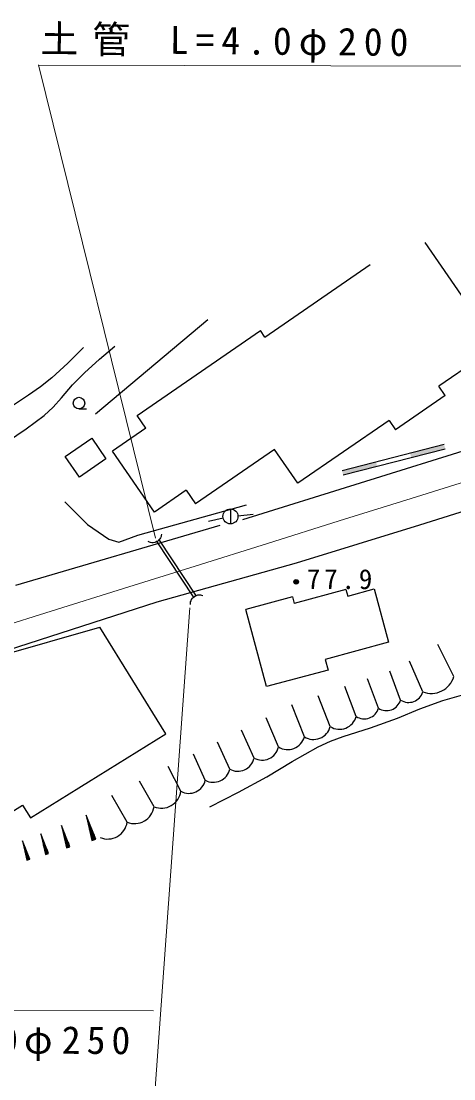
# Model space of a CAD drawing. Units: millimetres, scale not verified. Extents: x 40000 to 680000, y 20000 to 380000.
# Drawn here: x 481776 to 510431, y 245315 to 315355 of the extents above; entities that cross this region are included whole.
import ezdxf

# ---------------------------------------------------------------- set-up
doc = ezdxf.new("R2010")
doc.units = ezdxf.units.MM
doc.header["$LTSCALE"] = 1000
doc.linetypes.add('CHAIN', pattern=[18.5, 12, -1.5, 3.5, -1.5])
for name, color, linetype, lineweight in [('M-BGD', 7, 'Continuous', 25), ('M-BMK', 2, 'CHAIN', 13), ('M-STR-HTXT', 7, 'Continuous', 13)]:
    doc.layers.add(name, color=color, linetype=linetype, lineweight=lineweight)
doc.styles.add('ＭＳ ゴシック', font='')
doc.styles.get('ＭＳ ゴシック').set_extended_font_data('MS Gothic')

msp = doc.modelspace()

# ---------------------------------------------------------------- hatches: boundary and pattern name
at = {"layer": 'M-BGD'}
for points in [[(509864, 287023), (507612, 286443), (507537, 286734), (509789, 287314)], [(505359, 285863), (503107, 285284), (503032, 285574), (505284, 286154)]]:
    msp.add_hatch(color=256, dxfattribs=at).paths.add_polyline_path(points)

# ---------------------------------------------------------------- linework, layer by layer
for p, q in [((512499, 294922), (508524, 300693)), ((497921, 294433), (504883, 299230)), ((486691, 289356), (494138, 295589)), ((489452, 289250), (497617, 294874)), ((497921, 294433), (497617, 294874)), ((485900, 293735), (484875, 292716)), ((486960, 292971), (487985, 293826)), ((485972, 292075), (486960, 292971)), ((512128, 293042), (509429, 291183)), ((484875, 292716), (483807, 291739)), ((485186, 291269), (485972, 292075)), ((483807, 291739), (483055, 291137)), ((483055, 291137), (482258, 290577)), ((484440, 290418), (485186, 291269)), ((509860, 290558), (509429, 291183)), ((482258, 290577), (481145, 289837)), ((483887, 289800), (484440, 290418)), ((509860, 290558), (506574, 288295)), ((483301, 289234), (483887, 289800)), ((485607, 289680), (486104, 289680)), ((482103, 288350), (483301, 289234)), ((490033, 288407), (489452, 289250)), ((506144, 288919), (500096, 284753)), ((506144, 288919), (506574, 288295)), ((480868, 287514), (482103, 288350)), ((490033, 288407), (487822, 286884)), ((514205, 287878), (496426, 282333)), ((484702, 286522), (486449, 287732)), ((486449, 287732), (487395, 286366)), ((509789, 287314), (503032, 285574)), ((485648, 285156), (484702, 286522)), ((490600, 282851), (487822, 286884)), ((498551, 286996), (493323, 283395)), ((500096, 284753), (498551, 286996)), ((509864, 287023), (503107, 285284)), ((487395, 286366), (485648, 285156)), ((515733, 284377), (508161, 281986)), ((492701, 284298), (490600, 282851)), ((492701, 284298), (493323, 283395)), ((484659, 283524), (486170, 282013)), ((489494, 281308), (496697, 283323)), ((495637, 283059), (495637, 282064)), ((495151, 282447), (494177, 282218)), ((496135, 282608), (497131, 282701)), ((494927, 281959), (481395, 277987)), ((486170, 282013), (487580, 281056)), ((508161, 281986), (499985, 279462)), ((487580, 281056), (488235, 280854)), ((488235, 280854), (489494, 281308)), ((490274, 280853), (490195, 280894)), ((490715, 280866), (490619, 280834)), ((490707, 280950), (493210, 277176)), ((490822, 280927), (490715, 280866)), ((490903, 280996), (490822, 280927)), ((490873, 281061), (493377, 277286)), ((490966, 281067), (490903, 280996)), ((491010, 281147), (490966, 281067)), ((491043, 281226), (491010, 281147)), ((491056, 281303), (491043, 281226)), ((491064, 281391), (491056, 281303)), ((490347, 280831), (490274, 280853)), ((490434, 280815), (490347, 280831)), ((490519, 280812), (490434, 280815)), ((490619, 280834), (490519, 280812)), ((499985, 279462), (490753, 276872)), ((493381, 277329), (493478, 277362)), ((493478, 277362), (493563, 277368)), ((493563, 277368), (493651, 277361)), ((493651, 277361), (493726, 277347)), ((503287, 277719), (499857, 276794)), ((503287, 277719), (503403, 277286)), ((503403, 277286), (505145, 277756)), ((505145, 277756), (506097, 274223)), ((490753, 276872), (480849, 273684)), ((492995, 276817), (493001, 276895)), ((492997, 276729), (492995, 276817)), ((493001, 276895), (493025, 276977)), ((493025, 276977), (493060, 277061)), ((493060, 277061), (493115, 277138)), ((493115, 277138), (493189, 277216)), ((493189, 277216), (493288, 277287)), ((493288, 277287), (493381, 277329)), ((493726, 277347), (493808, 277314)), ((499739, 277233), (496654, 276401)), ((499739, 277233), (499857, 276794)), ((498033, 271286), (496654, 276401)), ((480130, 273260), (486979, 275227)), ((491362, 268162), (486979, 275227)), ((506097, 274223), (501908, 273094)), ((510431, 271952), (509380, 274087)), ((501908, 273094), (502099, 272383)), ((508377, 270941), (507502, 272980)), ((502099, 272383), (498033, 271286)), ((505436, 269855), (504715, 271805)), ((506906, 270398), (506197, 272318)), ((503965, 269311), (503213, 271286)), ((509707, 270361), (512528, 271187)), ((502248, 268638), (501448, 270676)), ((508188, 269807), (509707, 270361)), ((500531, 267964), (499704, 270072)), ((506690, 269197), (508188, 269807)), ((498814, 267290), (497995, 269225)), ((504907, 268566), (506690, 269197)), ((497200, 266556), (496359, 268406)), ((503103, 267992), (504907, 268566)), ((482390, 262596), (491362, 268162)), ((495586, 265823), (494773, 267613)), ((501448, 267311), (502263, 267679)), ((502263, 267679), (503103, 267992)), ((499727, 266340), (501448, 267311)), ((493973, 265089), (493186, 266820)), ((498038, 265318), (499727, 266340)), ((492359, 264356), (491523, 265988)), ((490577, 263334), (489606, 265028)), ((496164, 264291), (498038, 265318)), ((488794, 262313), (487788, 264069)), ((494273, 263324), (496164, 264291)), ((475504, 259482), (481871, 263433)), ((481871, 263433), (482390, 262596)), ((486719, 261186), (486084, 262768)), ((486084, 262768), (486468, 261107)), ((485009, 260688), (484449, 262084)), ((484449, 262084), (484787, 260618)), ((486585, 261175), (486134, 262610)), ((486217, 262231), (486552, 261164)), ((486282, 262251), (486617, 261185)), ((483595, 260241), (483073, 261545)), ((483073, 261545), (483388, 260176)), ((483485, 260232), (483114, 261414)), ((484890, 260678), (484493, 261945)), ((484567, 261610), (484862, 260669)), ((484624, 261628), (484919, 260687)), ((484840, 260662), (484651, 261267)), ((484948, 260696), (484758, 261301)), ((486528, 261157), (486313, 261842)), ((486392, 261462), (486491, 261145)), ((486649, 261195), (486434, 261880)), ((486583, 261521), (486682, 261205)), ((482354, 259856), (481869, 261066)), ((481869, 261066), (482162, 259796)), ((482251, 259847), (481907, 260945)), ((481971, 260655), (482227, 259840)), ((482020, 260671), (482276, 259855)), ((483182, 261102), (483458, 260224)), ((483236, 261119), (483511, 260241)), ((483438, 260218), (483261, 260782)), ((483538, 260249), (483361, 260813)), ((484721, 260931), (484808, 260652)), ((484787, 260618), (485009, 260688)), ((484889, 260984), (484976, 260705)), ((486468, 261107), (486719, 261186)), ((482208, 259834), (482044, 260358)), ((482104, 260067), (482180, 259825)), ((482301, 259863), (482137, 260387)), ((482162, 259796), (482354, 259856)), ((482250, 260113), (482326, 259871)), ((483326, 260469), (483408, 260208)), ((483388, 260176), (483595, 260241)), ((483483, 260518), (483565, 260257))]:
    msp.add_line(p, q, dxfattribs=at)
for centre, radius in [((485607, 290063), 382), ((495637, 282561), 498), ((499989, 278224), 150), ((499989, 278224), 131), ((499989, 278224), 112), ((499989, 278224), 93.8), ((499989, 278224), 75), ((499989, 278224), 56.3), ((499988, 278223), 37.5), ((499989, 278224), 18.8)]:
    msp.add_circle(centre, radius, dxfattribs=at)
for centre, radius, start, end in [((508936, 272398), 1560, 249.00323, 343.39697), ((505967, 270678), 980, 237.14838, 343.40857), ((507438, 271221), 980, 237.14838, 343.40857), ((504497, 270134), 980, 237.14838, 343.40857), ((502854, 269618), 1153, 238.29523, 344.55539), ((501137, 268945), 1153, 238.29523, 344.55539), ((499420, 268271), 1153, 238.29523, 344.55539), ((497732, 267528), 1108, 241.31384, 347.57407), ((496118, 266795), 1108, 241.31384, 347.57407), ((494504, 266061), 1108, 241.31384, 347.57407), ((492891, 265328), 1108, 241.31384, 347.57407), ((491067, 264544), 1305, 247.90601, 351.73416), ((489285, 263522), 1305, 247.90601, 351.73416), ((487503, 262500), 1305, 247.90601, 351.73416)]:
    msp.add_arc(centre, radius, start, end, dxfattribs=at)
at = {"layer": 'M-BMK'}
for p, q in [((512377, 285238), (507615, 283749)), ((507615, 283749), (502843, 282256)), ((502843, 282256), (498081, 280767)), ((498081, 280767), (493309, 279273)), ((493309, 279273), (488547, 277782)), ((488547, 277782), (483775, 276288)), ((483775, 276288), (479012, 274797))]:
    msp.add_line(p, q, dxfattribs=at)
at = {"layer": 'M-STR-HTXT'}
for p, q in [((482918, 312433), (513014, 312369)), ((490674, 281119), (482930, 312456)), ((492948, 276511), (489902, 234374)), ((473196, 249840), (490538, 249821))]:
    msp.add_line(p, q, dxfattribs=at)

# ---------------------------------------------------------------- texts
at = {"layer": 'M-BGD', "insert": (500689, 277724), "char_height": 1320, "attachment_point": 7, "style": 'ＭＳ ゴシック'}
msp.add_mtext('\\T1.28;77.9', dxfattribs=at)
at = {"layer": 'M-STR-HTXT', "char_height": 1833, "attachment_point": 7, "style": 'ＭＳ ゴシック'}
for s, insert, rotation in [('\\T1.37;土管\\~L=4.0φ200', (483049, 312774), 359.476), ('\\T1.32;L=5.0φ250', (473726, 246547), 359.631)]:
    msp.add_mtext(s, dxfattribs=dict(at, insert=insert, rotation=rotation))

doc.saveas('drawing.dxf')
